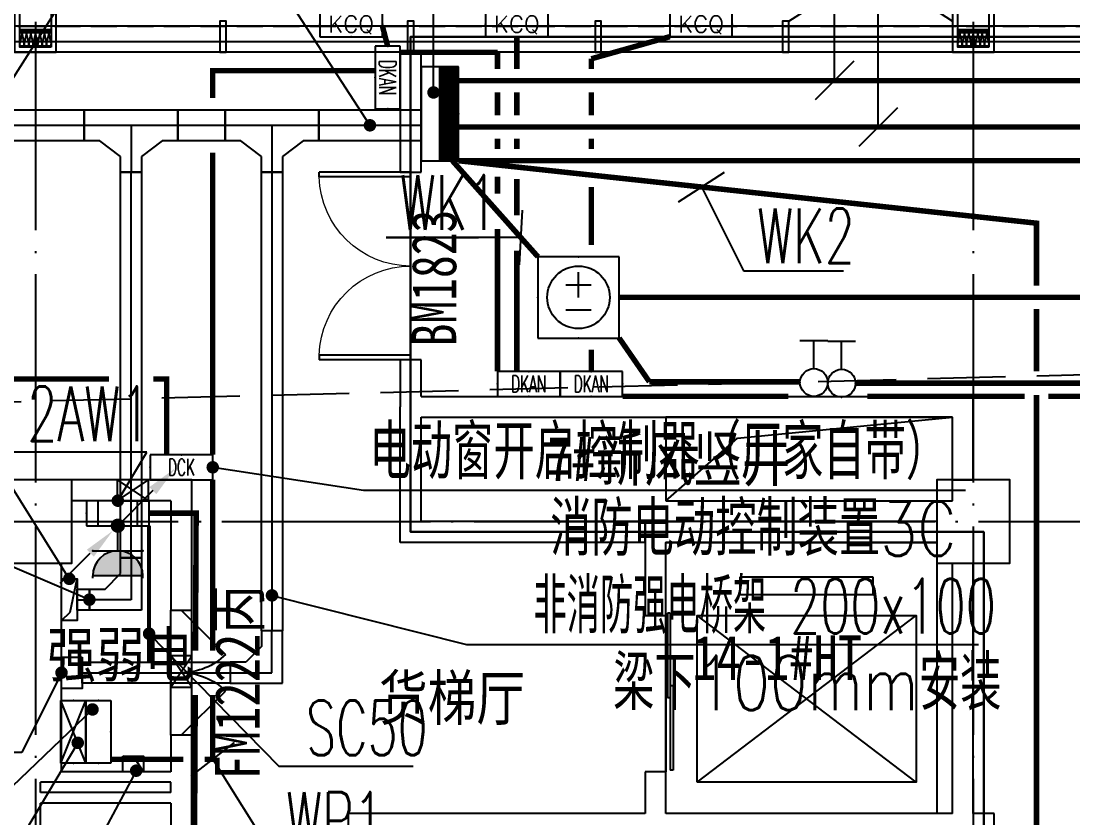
# Model space of a CAD drawing. Extents: x -233336 to 840473, y -28113 to 330904.
# Drawn here: x 32262 to 42356, y 102957 to 110600 of the extents above; entities that cross this region are included whole.
import ezdxf
from ezdxf.enums import TextEntityAlignment as Align
from ezdxf.xclip import XClip

# ---------------------------------------------------------------- set-up
doc = ezdxf.new("R2010")
doc.units = 0
doc.header["$LTSCALE"] = 1000
doc.header["$XCLIPFRAME"] = 2
for name, pattern in [('104-14# 核心筒$0$DOTE', [2.4200000000000004, 2, -0.2, 0.02, -0.2]), ('14#楼幕墙$0$DASH', [0.35, 0.25, -0.1]), ('DASH', [0.35, 0.25, -0.1]), ('X-104 14#平面$0$$0$DASH', [0.35, 0.25, -0.1]), ('X-104 14#平面$0$109 3#平面$0$DASH', [0.35, 0.25, -0.1])]:
    doc.linetypes.add(name, pattern=pattern)
doc.layers.get('0').update_dxf_attribs({"linetype": 'CONTINUOUS'})
doc.layers.get('Defpoints').update_dxf_attribs({"linetype": 'CONTINUOUS'})
for name, color, linetype in [('104-14# 核心筒$0$02-TEXT_标注', 9, 'CONTINUOUS'), ('104-14# 核心筒$0$A-E_电梯', 8, 'CONTINUOUS'), ('104-14# 核心筒$0$A_AXIS-轴线', 8, '104-14# 核心筒$0$DOTE'), ('104-14# 核心筒$0$A_STR-砌块墙', 7, 'CONTINUOUS'), ('104-14# 核心筒$0$A_STR-砼柱', 8, 'CONTINUOUS'), ('104-14# 核心筒$0$DOOR_FIRE', 8, 'CONTINUOUS'), ('104-14# 核心筒$0$DOOR_FIRE_TEXT', 7, 'CONTINUOUS'), ('14#楼幕墙$0$A-C_玻璃幕墙', 8, 'CONTINUOUS'), ('14#楼幕墙$0$A-C_窗', 8, 'CONTINUOUS'), ('CABLETRAY', 130, 'CONTINUOUS'), ('CABLETRAY_DIM', 80, 'CONTINUOUS'), ('CABLETRAY_DOTE', 160, 'CONTINUOUS'), ('DIM-动力', 80, 'CONTINUOUS'), ('DIM-插座', 80, 'CONTINUOUS'), ('DIM-箱柜', 80, 'CONTINUOUS'), ('EQUIP-动力', 80, 'CONTINUOUS'), ('EQUIP-插座', 80, 'CONTINUOUS'), ('EQUIP-照明', 80, 'CONTINUOUS'), ('EQUIP-箱柜', 80, 'CONTINUOUS'), ('LWIRE', 80, 'CONTINUOUS'), ('TEL_LEAD', 80, 'CONTINUOUS'), ('WIRE-动力', 50, 'CONTINUOUS'), ('WIRE-动力控制', 160, 'DASH'), ('WIRE-插座', 160, 'CONTINUOUS'), ('X-104 14#平面$0$02-TEXT_标注', 9, 'CONTINUOUS'), ('X-104 14#平面$0$02-TEXT_门窗', 9, 'CONTINUOUS'), ('X-104 14#平面$0$A-C_门', 8, 'CONTINUOUS'), ('X-104 14#平面$0$A-SUR_吊顶', 8, 'CONTINUOUS'), ('X-104 14#平面$0$A-TECH_电气', 8, 'CONTINUOUS'), ('X-104 14#平面$0$A-TECH_结构', 8, 'CONTINUOUS'), ('X-104 14#平面$0$A_STR-砌块墙', 7, 'CONTINUOUS'), ('X-104 14#平面$0$DUCT-新风管立管', 3, 'CONTINUOUS'), ('X-104 14#平面$0$DUCT-新风管端线', 2, 'CONTINUOUS')]:
    doc.layers.add(name, color=color, linetype=linetype)
doc.layers.add('X-104 14#平面$0$000套内', color=8, linetype='CONTINUOUS', lineweight=30)
doc.styles.add('104-14# 核心筒$0$_TCH_WINDOW', font='STXIHEI.TTF', dxfattribs={"width": 0.8, "height": 3.5})
doc.styles.add('104-14# 核心筒$0$Standard', font='STXIHEI.TTF', dxfattribs={"width": 0.8})
doc.styles.add('_TCH_DIM', font='ROMANS2', dxfattribs={"width": 0.8, "bigfont": 'HZDF2'})
doc.styles.add('_TCH_LABEL', font='COMPLEX', dxfattribs={"bigfont": 'GBCBIG'})
doc.styles.add('_TEL_DIM', font='ROMANS2', dxfattribs={"width": 0.8, "height": 3.5, "bigfont": 'HZDF2'})
doc.styles.get("Standard").update_dxf_attribs({"font": 'GBENOR', "bigfont": 'GBCBIG'})
doc.styles.add('X-104 14#平面$0$_TCH_WINDOW', font='STXIHEI.TTF', dxfattribs={"width": 0.75, "height": 3.5})
doc.styles.add('X-104 14#平面$0$Standard', font='STXIHEI.TTF', dxfattribs={"width": 0.8})

# ---------------------------------------------------------------- blocks, each defined once
blk = doc.blocks.new('$equip$00001424')
for p, q in [((-0.75, 0), (0.75, 0.5999999999985448)), ((-0.75, 0.5999999999985448), (0.75, 0)), ((0.75, 0.5999999999985448), (-0.75, 0.5999999999985448)), ((-0.75, 0.5999999999985448), (-0.75, 0)), ((0.75, 0), (0.75, 0.5999999999985448)), ((-0.75, 0), (0.75, 0))]:
    blk.add_line(p, q)
for p in [(0, 0.5999999999985448), (-0.75, 0.2999999999992724), (0.75, 0.2999999999992724), (0, 0)]:
    blk.add_point(p)
at = {"style": '_TCH_LABEL', "flags": 9}
blk.add_attdef('A', (0, 0), '', height=2e-05, dxfattribs=at)
blk = doc.blocks.new('$equip$00001413')
for p, q in [((0.75, 0.5999999999985448), (-0.75, 0.5999999999985448)), ((-0.75, 0.5999999999985448), (-0.75, 0)), ((0.75, 0), (0.75, 0.5999999999985448)), ((-0.75, 0), (0.75, 0))]:
    blk.add_line(p, q)
for p in [(0, 0.5999999999985448), (-0.75, 0.2999999999992724), (0.75, 0.2999999999992724), (0, 0)]:
    blk.add_point(p)
at = {"style": '_TCH_LABEL', "flags": 9}
blk.add_attdef('A', (0, 0), '', height=2e-05, dxfattribs=at)
blk = doc.blocks.new('14#楼幕墙$0$A$C678332E3')
blk.add_lwpolyline([(7.275957614183426e-12, 0.0007863993378123268), (60.00000000000728, 0.0007863992941565812), (60.00000000000728, 300.0007863993524), (-7.275957614183426e-12, 300.0007863991923)], close=True)
blk = doc.blocks.new('14#楼幕墙$0$$LinePat$岩棉板')
at = {"color": 0}
for p, q in [((0, -17), (12, -67)), ((12, -67), (24, -17))]:
    blk.add_line(p, q, dxfattribs=at)
for centre, start, end in [((12, -17), 0, 180), ((0, -67), 270, 0), ((24, -67), 180, 270)]:
    blk.add_arc(centre, 12, start, end, dxfattribs=at)
at = {"layer": 'Defpoints'}
blk.add_point((0, 0.1482380209345138), dxfattribs=at)
at = {"layer": 'Defpoints', "color": 0}
blk.add_point((24, -84), dxfattribs=at)
blk = doc.blocks.new('*U155')
blk.add_lwpolyline([(299.9999999999677, 0), (0, 0), (0, 150), (299.9999999999677, 150)], close=True)
at = {"color": 8, "xscale": -1.785714284225998, "yscale": 1.782568518697715, "zscale": 1.782568518697715, "rotation": 180}
for p in [(0, 3.673940397441664e-14), (42.85714285713829, 3.149091769235711e-14), (85.71428571427651, 2.62424314102976e-14), (128.5714285714147, 2.099394512823808e-14), (171.428571428553, 1.574545884617856e-14), (214.2857142856912, 1.049697256411904e-14), (257.1428571428295, 5.24848628205952e-15)]:
    blk.add_blockref('14#楼幕墙$0$$LinePat$岩棉板', p, dxfattribs=at)
blk = doc.blocks.new('14#楼幕墙$0$A$C07E80D9E')
blk.add_lwpolyline([(-349.9999999999418, -49.99999999994179), (-50, -49.99999999994179), (-50, -450), (0, -450), (0, 0), (-400, 0), (-400, -450), (-350, -450)], close=True)
for points in [[(-50.00000000005821, -200), (-350.0000000000582, -199.9999999999418)], [(-50.00000000005821, -220), (-350.0000000000582, -219.9999999999418)]]:
    blk.add_lwpolyline(points)
at = {"layer": '14#楼幕墙$0$A-C_玻璃幕墙', "rotation": 180}
blk.add_blockref('*U155', (-50, -49.99999999994179), dxfattribs=at)
blk = doc.blocks.new('14#楼幕墙$0$A$C09283E46')
for name, p, rotation in [('14#楼幕墙$0$A$C07E80D9E', (-7346.735553048435, 22751.47202936889), 177.5000000000001), ('14#楼幕墙$0$A$C678332E3', (-5378.610590834571, 22665.54105060833), 357.5000000000006), ('14#楼幕墙$0$A$C678332E3', (-3580.323791987234, 22587.02615335112), 357.5000000000006), ('14#楼幕墙$0$A$C678332E3', (-1782.036993139845, 22508.51125609351), 357.5000000000006), ('14#楼幕墙$0$A$C678332E3', (16.24980570745538, 22429.99635883595), 357.5000000000006), ('14#楼幕墙$0$A$C07E80D9E', (1644.698441188193, 22358.89754308104), 177.5000000000001)]:
    blk.add_blockref(name, p, dxfattribs=dict(rotation=rotation))
blk = doc.blocks.new('14#楼幕墙$0$ccc')
at = {"linetype": '14#楼幕墙$0$DASH'}
blk.add_lwpolyline([(1569.999969230033, 496.521221684292), (784.9999692300335, -9.81875928118825e-06), (-3.076995199080557e-05, 496.5212216843211)], dxfattribs=at)
at = {"layer": '14#楼幕墙$0$A-C_玻璃幕墙', "color": 1}
blk.add_lwpolyline([(813.6510702907253, 122.1535989031836, 0, 25.00000000000001, 0), (717.3485525541037, 216.5263117820723, 0, 0, 0), (815.5545141692273, 340.0848592528491, 25.00000000000001, 0, 0), (710.7992826556874, 422.1715514877287, 0, 0, 0)], format="xyseb", dxfattribs=at)
blk = doc.blocks.new('14#楼幕墙')
at = {"layer": '14#楼幕墙$0$A-C_玻璃幕墙'}
for p, q in [((37829.9999999998, 110549.9999999996), (30629.9999999998, 110549.9999999999)), ((44969.99999999965, 110549.9999999996), (37829.99999999983, 110549.9999999996)), ((37829.9999999998, 110399.9999999996), (30629.9999999998, 110399.9999999999)), ((44969.99999999968, 110399.9999999996), (37829.99999999983, 110399.9999999996)), ((37829.99999999979, 110299.9999999996), (30629.99999999979, 110299.9999999999)), ((44969.99999999968, 110299.9999999996), (37829.99999999983, 110299.9999999996))]:
    blk.add_line(p, q, dxfattribs=at)
at = {"layer": '14#楼幕墙$0$A-C_玻璃幕墙', "rotation": 2.499999999999448}
blk.add_blockref('14#楼幕墙$0$A$C09283E46', (40532.14836028576, 87890.64243464704), dxfattribs=at)
at = {"layer": '14#楼幕墙$0$A-C_窗', "rotation": 180.0000000000018}
blk.add_blockref('14#楼幕墙$0$ccc', (41199.99996922995, 111096.5212216831), dxfattribs=at)
blk = doc.blocks.new('104-14# 核心筒$0$wrert')
for p, q in [((300.0000000001164, 200.0000000001637), (1900.000000000116, 2300.000000000164)), ((300.0000000001164, 2300.000000000164), (1900.000000000116, 200.0000000001637)), ((2265.000000000116, 1890.120000000174), (2100.000000000175, 1890.120000000174)), ((2100.000000000175, 1890.120000000174), (2100.000000000175, 609.8800000001538)), ((2265.000000000116, 609.8800000001538), (2265.000000000116, 1890.120000000174)), ((2100.000000000175, 609.8800000001538), (2265.000000000116, 609.8800000001538))]:
    blk.add_line(p, q)
for points in [[(1.164153218269348e-10, 2600.000000000278), (2600.000000000175, 2600.000000000278), (2600.000000000175, -3.819877747446299e-11), (1.164153218269348e-10, -3.819877747446299e-11)], [(300.0000000001164, 2300.000000000164), (1900.000000000116, 2300.000000000164), (1900.000000000116, 200.0000000001637), (300.0000000001164, 200.0000000001637), (300.0000000001164, 2300.000000000164)]]:
    blk.add_lwpolyline(points, close=True)
blk = doc.blocks.new('104-14# 核心筒$0$$DorLib2D$00000128')
at = {"color": 0}
for points in [[(-0.4908619199486566, 0.8502355865689708), (-0.4908619199486566, 0.7099191849998476)], [(0.04913808004857856, 0.850235586568985), (-0.4908619199486566, 0.8502355865689708)], [(0.04913808004857856, 0.850235586568985), (0.04913808004857856, 0.7099191849998476)], [(0.04913808004857856, 0.7099191849998476), (-0.4908619199486566, 0.7099191849998476)], [(0.5131984191175434, 0.709919184999876), (-0.02680158088332973, 0.7099191849998476)], [(-0.02680158088332973, 0.7099191849998476), (-0.02680158088332973, 0.5696027834307387)], [(0.5131984191175434, 0.709919184999876), (0.5131984191175434, 0.5696027834307529)], [(0.5131984191175434, 0.5696027834307529), (-0.02680158088332973, 0.5696027834307387)], [(0.5, 0.4999999999999716), (-0.5, 0.4999999999999289)]]:
    blk.add_lwpolyline(points, dxfattribs=at)
blk = doc.blocks.new('104-14# 核心筒$0$$DorLib2D$00000116')
at = {"color": 0}
for p, q in [((-0.4999999999999929, 7.105427357601002e-15), (-0.146446609406766, 0.353553390593234)), ((0.5000000000000071, 7.105427357601002e-15), (0.1464466094067731, 0.353553390593234))]:
    blk.add_line(p, q, dxfattribs=at)
for centre, radius, start, end in [((-0.4999999999984652, 4.831690603168681e-13), 0.4999999999984674, 0, 45), ((0.4999999999977511, 9.059419880941277e-13), 0.4999999999976598, 135, 180)]:
    blk.add_arc(centre, radius, start, end, dxfattribs=at)
blk = doc.blocks.new('_FZHK')
blk.add_lwpolyline([(-0.5, -0.5), (0.5, -0.5), (0.5, 0.5), (-0.5, 0.5)], close=True)
blk = doc.blocks.new('104-14# 核心筒')
at = {"layer": '104-14# 核心筒$0$A_AXIS-轴线'}
for p, q in [((32399.99999999997, 139633.6034567634), (32399.99999999997, 80554.87603027455)), ((41399.99999999997, 139633.6034567634), (41399.99999999997, 80554.87603027455)), ((-9370.123865286841, 105800), (120259.9219097959, 105800))]:
    blk.add_line(p, q, dxfattribs=at)
at = {"layer": '104-14# 核心筒$0$A_STR-砌块墙'}
for p, q in [((33899.99999994392, 106200.0000000002), (32750, 106199.9999999997)), ((33899.99999995194, 104950.0000000072), (33899.99999994392, 106200.0000000002)), ((33699.99999994519, 106000.0000000001), (32750, 105999.9999999995)), ((33699.99999994519, 106000.0000000001), (33699.99999995187, 104950.0000000059)), ((41049.99999999999, 105800.0002015423), (38250.00029705995, 105800.0002015423)), ((38250.00029705995, 105800.0002015423), (38250.00029705991, 104900.0004031096)), ((41050, 105600.0002015424), (38450.00029705989, 105600.0002015423)), ((38450.00029705993, 104900.0004031096), (38450.00029705989, 105600.0002015423)), ((32649.99999996133, 103399.9999999998), (32649.99999994876, 105400)), ((41199.99999999993, 103000.0002015423), (41199.99999999996, 105400)), ((41400.00000000009, 103000.0002015424), (41400.00000000013, 105400)), ((33699.99999995187, 104950.0000000059), (33899.99999995194, 104950.0000000072)), ((38250.00029705991, 104900.0004031096), (38450.00029705993, 104900.0004031096)), ((33899.99999995956, 103750.0000000066), (33699.9999999595, 103750.0000000053)), ((33699.9999999595, 103750.0000000053), (33699.99999996171, 103399.9999999998)), ((33899.99999996202, 103350.0000000007), (33899.99999995956, 103750.0000000066)), ((33699.99999996171, 103399.9999999998), (32649.99999996133, 103399.9999999998)), ((38450.0002970599, 103400.0004031102), (38250.00029705987, 103400.0004031102)), ((38250.00029705987, 103400.0004031102), (38250.00029705988, 103000.0002015419)), ((38450.00029705984, 103000.0002015423), (38450.0002970599, 103400.0004031102)), ((33699.99999996224, 103299.9999999999), (32449.99999996236, 103300)), ((32449.99999996298, 103200.0000000003), (32449.99999996236, 103300)), ((33699.99999996288, 103200.0000000002), (33699.99999996224, 103299.9999999999)), ((33899.99999996329, 103150.0000000007), (33899.99999996202, 103350.0000000007)), ((33699.99999996288, 103200.0000000002), (32449.99999996298, 103200.0000000003)), ((33699.99999996358, 103100), (32449.99999996322, 103100.0000000001)), ((32449.99999997501, 101200.0000000002), (32449.99999996322, 103100.0000000001)), ((33699.99999996358, 103100), (33699.99999996609, 102699.9999999994)), ((33899.99999996612, 102700.0000000007), (33899.99999996329, 103150.0000000007)), ((35399.99999999992, 103000.0002015422), (35400.00000000003, 102800.0002014755)), ((37499.99999999994, 103000.0002015422), (35399.99999999992, 103000.0002015422)), ((38250.00029705988, 103000.0002015419), (37499.99999999994, 103000.0002015422)), ((41199.99999999993, 103000.0002015423), (38450.00029705984, 103000.0002015423)), ((41600.00000000009, 103000.0002015424), (41400.00000000009, 103000.0002015424)), ((41600.00000000003, 100150.0002015422), (41600.00000000009, 103000.0002015424))]:
    blk.add_line(p, q, dxfattribs=at)
at = {"layer": '104-14# 核心筒$0$DOOR_FIRE'}
for p, q in [((33699.99999995948, 103750.0000000055), (33699.99999995185, 104950.0000000055)), ((33899.99999995948, 103750.0000000068), (33899.99999995185, 104950.0000000068))]:
    blk.add_line(p, q, dxfattribs=at)
at = {"layer": '104-14# 核心筒$0$A-E_电梯', "rotation": 90}
blk.add_blockref('104-14# 核心筒$0$wrert', (41049.99999999997, 103000.000201542), dxfattribs=at)
at = {"layer": '104-14# 核心筒$0$A-E_电梯', "xscale": 1500, "yscale": -200, "zscale": 200, "rotation": 89.9999999999988}
blk.add_blockref('104-14# 核心筒$0$$DorLib2D$00000128', (38350.00029705992, 104150.0004031102), dxfattribs=at)
at = {"layer": '104-14# 核心筒$0$A_STR-砼柱', "xscale": 700, "yscale": 800, "zscale": 800}
for p in [(32399.99999999996, 105800), (41399.99999999996, 105800)]:
    blk.add_blockref('_FZHK', p, dxfattribs=at)
at = {"layer": '104-14# 核心筒$0$DOOR_FIRE'}
ref = blk.add_blockref('104-14# 核心筒$0$$DorLib2D$00000116', (33799.99999995567, 104350.0000000062), dxfattribs=dict(at, xscale=1200, yscale=-1200, zscale=200, rotation=90.00000000036412))
ref.add_attrib('A', 'FM1222丙', (34550.81469460241, 103325.9061135444), dxfattribs={"layer": '104-14# 核心筒$0$DOOR_FIRE_TEXT', "height": 428.1386462882095, "rotation": 90.00000000036412, "style": '104-14# 核心筒$0$_TCH_WINDOW', "width": 0.8})
at = {"layer": '104-14# 核心筒$0$02-TEXT_标注', "style": '104-14# 核心筒$0$Standard', "width": 0.8}
for s, p in [('强弱电', (32513.23754414309, 104308.9335025476)), ('14-1#HT', (38701.93220545832, 104279.4498353439))]:
    blk.add_text(s, height=428.1386462882095, dxfattribs=at).set_placement(p)
blk = doc.blocks.new('*U95')
blk.add_lwpolyline([(200.0000000000146, 0), (200.0000000000146, 300.0000000000036), (0, 300.0000000000036), (0, 0), (200.0000000000146, 0), (0, 300.0000000000036), (0, 0), (200.0000000000146, 300.0000000000036)])
blk = doc.blocks.new('X-104 14#平面$0$dd')
at = {"layer": 'X-104 14#平面$0$A-TECH_电气', "rotation": 270}
blk.add_blockref('*U95', (33247.50713198209, -192900.0000000001), dxfattribs=at)
at = {"layer": 'X-104 14#平面$0$A-TECH_电气'}
blk.add_blockref('*U95', (33762.70363487473, -194889.6873526203), dxfattribs=at)
blk = doc.blocks.new('X-104 14#平面$0$$DorLib2D$00000002')
for p, q in [((-0.5, -5.684341886080802e-17), (-0.5000000000000007, 0.4875)), ((-0.4750000000000007, 0.4875), (-0.5000000000000007, 0.4875)), ((-0.475, -2.842170943040401e-17), (-0.4750000000000007, 0.4875)), ((0.475, -2.842170943040401e-17), (0.4750000000000007, 0.4875)), ((0.4750000000000007, 0.4875), (0.5000000000000007, 0.4875)), ((0.5, -5.684341886080802e-17), (0.5000000000000007, 0.4875)), ((-0.5, -5.684341886080802e-17), (-0.475, -2.842170943040401e-17)), ((0.5, -5.684341886080802e-17), (0.475, -2.842170943040401e-17))]:
    blk.add_line(p, q)
at = {"lineweight": 13}
for centre, start, end in [((-0.4875, -4.263256414560601e-17), 0, 88.53071641864632), ((0.4875, -4.263256414560601e-17), 91.4692835813537, 180)]:
    blk.add_arc(centre, 0.4875, start, end, dxfattribs=at)
blk = doc.blocks.new('X-104 14#平面')
at = {"layer": 'X-104 14#平面$0$000套内'}
blk.add_lwpolyline([(23449.99999997408, 85694.67682755846), (23449.99999999808, 95599.99999999985), (26549.99999998094, 95599.99999999968), (26549.99999997618, 96799.9999999899), (32299.99999999985, 96800.00000001008), (32299.99999999984, 96700.00000000025), (41499.99999999997, 96700.00000000006), (41500.00000000015, 105700.0002015422), (36000.00000000017, 105700.0002015423), (36000.0000000002, 110450), (50399.99999999997, 110450), (50399.99999999997, 96800), (59399.99999999997, 96800), (59399.99999999997, 85343.10946673286), (40022.32293229448, 84342.9421127645), (40355.11795355842, 86432.77021739141), (23449.99999997408, 85694.67682755846)], close=True, dxfattribs=at)
at = {"layer": 'X-104 14#平面$0$A-SUR_吊顶', "linetype": 'X-104 14#平面$0$109 3#平面$0$DASH', "ltscale": 3}
blk.add_lwpolyline([(82466.90836727232, 86681.84620377094), (83499.79861224869, 89365.87986974466), (52926.63138341473, 88084.69072820139), (53490.98456484219, 90739.76369792261), (17309.27508788827, 90108.2096097883), (22065.35061267077, 106694.6160909118), (62738.31854365818, 107720.0106630568), (62307.51460251805, 106691.2327791137), (92309.43478519798, 108057.0529401743)], dxfattribs=at)
at = {"layer": 'X-104 14#平面$0$A-TECH_结构', "linetype": 'X-104 14#平面$0$$0$DASH'}
blk.add_lwpolyline([(1461.779545681447, 98728.50751441758), (5727.1972880494, 97821.86498555094), (8432.64590313263, 110549.9999999997), (86937.15782402958, 110549.9999999996), (86937.15782403146, 109349.9999990161), (92677.37209178743, 109349.999999016)], dxfattribs=at)
at = {"layer": 'X-104 14#平面$0$A_STR-砌块墙'}
for p, q in [((35900.00000000025, 110299.9999999996), (35900.00000000017, 109150.0000000005)), ((36100.00000000025, 110299.9999999996), (35900.00000000025, 110299.9999999996)), ((36100.00000000017, 109150.0000000005), (36100.00000000025, 110299.9999999996)), ((35900.00000000017, 109150.0000000005), (36100.00000000017, 109150.0000000005)), ((36100.0000000001, 107350.0000000005), (35900.00000000011, 107350.0000000005)), ((35900.00000000011, 107350.0000000005), (35900.00000000013, 106900)), ((36100.00000000012, 107000), (36100.0000000001, 107350.0000000005)), ((36100.00000000012, 107000), (41399.99999999964, 107000)), ((41399.99999999997, 106200), (41399.99999999964, 107000)), ((35900.0000000002, 105600.0002015422), (35900.00000000013, 106900)), ((36100.00000000019, 105800.0002015423), (36100.00000000023, 106800)), ((36100.00000000023, 106800), (41199.99999999964, 106800)), ((41199.99999999997, 106200), (41199.99999999964, 106800)), ((41199.99999999997, 106200), (41399.99999999997, 106200)), ((38250.00029705992, 105800.0002015423), (36100.00000000019, 105800.0002015423)), ((38250.00029705992, 105600.0002015423), (38250.00029705992, 105800.0002015423)), ((38250.00029705992, 105600.0002015423), (35900.0000000002, 105600.0002015422))]:
    blk.add_line(p, q, dxfattribs=at)
at = {"layer": 'X-104 14#平面$0$DUCT-新风管立管'}
for p, q in [((41199.99999999986, 106800), (38450.00029706004, 106800)), ((38450.00029706004, 106800), (38450.00029706004, 106000.0000000001)), ((41199.99999999986, 106000.0000000001), (41199.99999999986, 106800)), ((38450.00029706004, 106000.0000000001), (41199.99999999986, 106000.0000000001))]:
    blk.add_line(p, q, dxfattribs=at)
at = {"layer": 'X-104 14#平面$0$DUCT-新风管端线'}
for p, q in [((39137.500222795, 106600), (41199.99999999986, 106800)), ((38450.00029706004, 106000.0000000001), (39137.500222795, 106600))]:
    blk.add_line(p, q, dxfattribs=at)
ref = blk.add_blockref('104-14# 核心筒', (0, 0))
XClip(ref).set_block_clipping_path([(-38664.36238214614, -25499.99999999997), (139216.5485069363, 330900)])
for name, p in [('X-104 14#平面$0$dd', (-62.7036349200508, 299100)), ('14#楼幕墙', (1.455191522836685e-11, -5.093170329928398e-11))]:
    blk.add_blockref(name, p)
at = {"layer": 'X-104 14#平面$0$A-C_门'}
ref = blk.add_blockref('X-104 14#平面$0$$DorLib2D$00000002', (36000.00000000017, 108250.0000000005), dxfattribs=dict(at, xscale=-1800, yscale=1800, zscale=200, rotation=89.99999999999805))
ref.add_attrib('A', 'BM1823', (36437.49999999999, 107480.1241812232), dxfattribs={"layer": 'X-104 14#平面$0$02-TEXT_门窗', "height": 428.1386462882095, "rotation": 89.99999999999805, "style": 'X-104 14#平面$0$_TCH_WINDOW', "width": 0.75})
at = {"layer": 'X-104 14#平面$0$02-TEXT_标注', "style": 'X-104 14#平面$0$Standard', "width": 0.8}
for s, p in [('7#新风竖井', (37310.72390564065, 106188.0389107867)), ('货梯厅', (35696.82907400535, 103894.2660229923))]:
    blk.add_text(s, height=428.1386462882095, dxfattribs=at).set_placement(p)
blk = doc.blocks.new('*X5')
at = {"color": 0}
for p, q in [((-250, 32.84271247461896), (-182.842712474619, 100)), ((-250, 68.19805153394634), (-218.1980515339463, 100)), ((-247.4873734152916, 0), (-147.4873734152916, 100)), ((-212.1320343559642, 0), (-112.1320343559642, 100)), ((-176.7766952966369, 0), (-76.77669529663686, 100)), ((-141.4213562373095, 0), (-41.42135623730948, 100)), ((-106.0660171779821, 0), (-6.066017177982118, 100)), ((-70.71067811865474, 0), (29.28932188134526, 100)), ((-35.35533905932737, 0), (64.64466094067264, 100)), ((0, 0), (100, 100)), ((35.35533905932737, 0), (135.3553390593274, 100)), ((70.71067811865474, 0), (170.7106781186548, 100)), ((106.0660171779821, 0), (206.0660171779821, 100)), ((141.4213562373095, 0), (241.4213562373095, 100)), ((176.7766952966369, 0), (250, 73.22330470336315)), ((212.1320343559642, 0), (250, 37.86796564403577)), ((247.4873734152916, 0), (250, 2.512626584708425))]:
    blk.add_line(p, q, dxfattribs=at)
blk = doc.blocks.new('$equip$00001414')
for p, q in [((0.75, 0.5999999999985448), (-0.75, 0.5999999999985448)), ((-0.75, 0.5999999999985448), (-0.75, 0)), ((0.75, 0), (0.75, 0.5999999999985448)), ((-0.75, 0.2999999999992724), (0.75, 0.2999999999992724)), ((-0.75, 0), (0.75, 0))]:
    blk.add_line(p, q)
at = {"const_width": 0.3}
blk.add_lwpolyline([(-0.75, 0.1500000000014552), (0.75, 0.1500000000014552)], dxfattribs=at)
for p in [(0, 0.5999999999985448), (-0.75, 0.2999999999992724), (0.75, 0.2999999999992724), (0, 0)]:
    blk.add_point(p)
at = {"xscale": 0.00300000000061118, "yscale": 0.00300000000061118, "zscale": 0.00300000000061118}
blk.add_blockref('*X5', (0, 0), dxfattribs=at)
at = {"style": '_TCH_LABEL', "flags": 9}
blk.add_attdef('A', (0, 0), '', height=2e-05, dxfattribs=at)
blk = doc.blocks.new('$equip$00001344')
for p, q in [((0.6500000000014552, 0.6500000000014552), (-0.6500000000014552, 0.6500000000014552)), ((-0.6500000000014552, 0.6500000000014552), (-0.6500000000014552, -0.6500000000014552)), ((0.6500000000014552, -0.6500000000014552), (0.6500000000014552, 0.6500000000014552)), ((0, 0), (0, 0.4000000000014552)), ((-0.2000000000007276, 0.2000000000007276), (0.2000000000007276, 0.2000000000007276)), ((-0.2000000000007276, -0.2000000000007276), (0.2000000000007276, -0.2000000000007276)), ((-0.6500000000014552, -0.6500000000014552), (0.6500000000014552, -0.6500000000014552))]:
    blk.add_line(p, q)
blk.add_circle((0, 0), 0.5)
for p in [(0, 0.6500000000014552), (-0.6500000000014552, 0), (0.6500000000014552, 0), (0, -0.6500000000014552)]:
    blk.add_point(p)
at = {"flags": 9}
blk.add_attdef('A', (0, 0), '', height=2e-05, dxfattribs=at)
blk = doc.blocks.new('$equip$00002672')
for p, q in [((0.2222222222226264, 0.8888888888905058), (-0.2222222222226264, 0.8888888888905058)), ((0, 0.4444444444452529), (0, 0.8888888888905058))]:
    blk.add_line(p, q)
blk.add_circle((0, 0.2222222222226264), 0.2222222222222)
for p in [(0, 0.8888888888905058), (-0.2222222222226264, 0.2222222222226264), (0.2222222222226264, 0.2222222222226264), (0, 0)]:
    blk.add_point(p)
at = {"color": 7, "style": '_TEL_DIM', "flags": 1}
for tag in ['REMARK', 'A']:
    blk.add_attdef(tag, text='', height=2e-05, dxfattribs=at).set_placement((0, 0), align=Align.MIDDLE_CENTER)
blk = doc.blocks.new('$equip$00001428')
for p, q in [((0.75, 0.5999999999985448), (-0.75, 0.5999999999985448)), ((-0.75, 0.5999999999985448), (-0.75, 0)), ((-0.4692126753398043, 0.5999999999985448), (-0.4692126753398043, 0)), ((0.4692126753398043, 0.5999999999985448), (0.4692126753398043, 0)), ((0.75, 0), (0.75, 0.5999999999985448)), ((-0.75, 0), (0.75, 0))]:
    blk.add_line(p, q)
for p in [(0, 0.5999999999985448), (-0.75, 0.2999999999992724), (0.75, 0.2999999999992724), (0, 0)]:
    blk.add_point(p)
at = {"style": '_TCH_LABEL', "flags": 9}
blk.add_attdef('A', (0, 0), '', height=2e-05, dxfattribs=at)
blk = doc.blocks.new('$equip$00001237')
for p, q in [((-0.5, 1.05000000000291), (-0.5, 1)), ((-0.5, 1), (0.5, 1)), ((0.5, 1.05000000000291), (0.5, 1)), ((0.5, 0.5), (-0.5, 0.5)), ((0, 0.5), (0, 0))]:
    blk.add_line(p, q)
blk.add_arc((0, 1), 0.500000000000025, 180, 0)
for p in [(0, 1), (-0.5, 0.5), (0.5, 0.5), (0, 0)]:
    blk.add_point(p)
for points in [[(0.4330127018911298, 0.75), (-0.4330127018911298, 0.75), (0.5, 1), (-0.5, 1)], [(0.25, 0.5669872981088702), (-0.25, 0.5669872981088702), (0.4330127018911298, 0.75), (-0.4330127018911298, 0.75)], [(0, 0.5), (0, 0.5), (0.25, 0.5669872981088702), (-0.25, 0.5669872981088702)]]:
    blk.add_solid(points)
at = {"flags": 9}
blk.add_attdef('A', (0, 0), '', height=2e-05, dxfattribs=at)
blk = doc.blocks.new('$TelecSys$00000081')
for p, q in [((0.1041666666678793, 0.1041666666660603), (0.1041666666678793, 0.1041666666660603)), ((-0.1041666666678793, -0.1041666666660603), (-0.1041666666678793, -0.1041666666660603)), ((-1.150000000001455, -1.149999999999636), (-0.5499999999992724, -0.5499999999992724))]:
    blk.add_line(p, q)
at = {"const_width": 0.1425}
blk.add_lwpolyline([(0.07125000000087311, 0, 1), (-0.07125000000087311, 0, 1)], format="xyb", close=True, dxfattribs=at)
blk.add_solid([(-0.6199999999989814, -0.4799999999995634), (-0.4799999999995634, -0.6200000000008004), (-0.09999999999854481, -0.1000000000003638)])
at = {"width": 0.8, "flags": 9}
blk.add_attdef('A', (0, 0), '', height=2e-05, rotation=180, dxfattribs=at)
blk = doc.blocks.new('$TelecSys$00000079')
for p, q in [((0.7000000000007276, 0.7000000000007276), (0, 0)), ((0.1041666666678793, 0.1041666666660603), (0.1041666666678793, 0.1041666666660603)), ((-0.1041666666678793, -0.1041666666660603), (-0.1041666666678793, -0.1041666666660603))]:
    blk.add_line(p, q)
at = {"const_width": 0.1425}
blk.add_lwpolyline([(-0.07125000000087311, 0, 1), (0.07125000000087311, 0, 1)], format="xyb", close=True, dxfattribs=at)
blk.add_solid([(0.6300000000010186, 0.7700000000004366), (0.7700000000004366, 0.6299999999991996), (1.150000000001455, 1.149999999999636)])
at = {"width": 0.8, "flags": 9}
blk.add_attdef('A', (0, 0), '', height=2e-05, dxfattribs=at)
blk = doc.blocks.new('$equip$00001816')
for p, q in [((0.75, 0.5999999999985448), (-0.75, 0.5999999999985448)), ((-0.75, 0.5999999999985448), (-0.75, 0)), ((0.75, 0), (0.75, 0.5999999999985448)), ((-0.75, 0), (0.75, 0))]:
    blk.add_line(p, q)
for p in [(0, 0.5999999999985448), (-0.75, 0.2999999999992724), (0.75, 0.2999999999992724), (0, 0)]:
    blk.add_point(p)
at = {"color": 7, "style": '_TEL_DIM'}
blk.add_attdef('$TEXT$', text='', height=0.4, dxfattribs=at).set_placement((0, 0.2999999999992724), align=Align.MIDDLE_CENTER)
at = {"color": 7, "style": '_TEL_DIM', "flags": 1}
blk.add_attdef('A', text='', height=2e-05, dxfattribs=at).set_placement((0, 0), align=Align.MIDDLE_CENTER)

msp = doc.modelspace()

# ---------------------------------------------------------------- linework, layer by layer
at = {"layer": 'CABLETRAY'}
for p, q in [((23399.99999999997, 109749.9999999749), (32867.53966873325, 109749.9999999749)), ((32867.53966873325, 109749.9999999749), (32867.53966873325, 109449.9999999749)), ((32867.53966873325, 109749.9999999749), (33767.53966873325, 109749.9999999749)), ((32867.53966873325, 109449.9999999749), (32867.53966873325, 109749.9999999749)), ((33767.53966873325, 109449.9999999749), (33767.53966873325, 109749.9999999749)), ((33767.53966873325, 109749.9999999749), (34219.73061027098, 109749.9999999749)), ((33767.53966873325, 109749.9999999749), (33767.53966873325, 109449.9999999749)), ((34219.73061027098, 109749.9999999749), (35119.73061027098, 109749.9999999749)), ((34219.73061027098, 109449.9999999749), (34219.73061027098, 109749.9999999749)), ((34219.73061027098, 109749.9999999749), (34219.73061027098, 109449.9999999749)), ((35119.73061027098, 109449.9999999749), (35119.73061027098, 109749.9999999749)), ((35119.73061027098, 109749.9999999749), (36100.00000000062, 109749.9999999749)), ((35119.73061027098, 109749.9999999749), (35119.73061027098, 109449.9999999749)), ((36100.00000000062, 109749.9999999749), (36100.00000000062, 109449.9999999749)), ((32867.53966873325, 109449.9999999749), (23399.99999999997, 109449.9999999749)), ((33017.53966873325, 109449.9999999749), (32867.53966873325, 109449.9999999749)), ((33217.53966873325, 109299.9999999749), (33017.53966873325, 109449.9999999749)), ((33617.53966873325, 109449.9999999749), (33417.53966873325, 109299.9999999749)), ((33767.53966873325, 109449.9999999749), (33617.53966873325, 109449.9999999749)), ((34219.73061027098, 109449.9999999749), (33767.53966873325, 109449.9999999749)), ((34369.73061027098, 109449.9999999749), (34219.73061027098, 109449.9999999749)), ((34569.73061027098, 109299.9999999749), (34369.73061027098, 109449.9999999749)), ((34969.73061027098, 109449.9999999749), (34769.73061027098, 109299.9999999749)), ((35119.73061027098, 109449.9999999749), (34969.73061027098, 109449.9999999749)), ((36100.00000000062, 109449.9999999749), (35119.73061027098, 109449.9999999749)), ((33217.53966873325, 109149.9999999749), (33217.53966873325, 109299.9999999749)), ((33417.53966873325, 109299.9999999749), (33417.53966873325, 109149.9999999749)), ((34569.73061027098, 109149.9999999749), (34569.73061027098, 109299.9999999749)), ((34769.73061027098, 109299.9999999749), (34769.73061027098, 109149.9999999749)), ((33217.53966873325, 109149.9999999749), (33417.53966873325, 109149.9999999749)), ((33217.53966873325, 105450.465144471), (33217.53966873325, 109149.9999999749)), ((33417.53966873325, 109149.9999999749), (33217.53966873325, 109149.9999999749)), ((33417.53966873325, 109149.9999999749), (33417.53966873325, 105450.465144471)), ((34769.73061027098, 109149.9999999749), (34569.73061027098, 109149.9999999749)), ((34569.73061027098, 104750), (34569.73061027098, 109149.9999999749)), ((34569.73061027098, 109149.9999999749), (34769.73061027098, 109149.9999999749)), ((34769.73061027098, 109149.9999999749), (34769.73061027098, 104750)), ((33417.53966873325, 105450.465144471), (33217.53966873325, 105450.465144471)), ((33217.53966873325, 105300.465144471), (33217.53966873325, 105450.465144471)), ((33217.53966873325, 105450.465144471), (33417.53966873325, 105450.465144471)), ((33417.53966873325, 105450.465144471), (33417.53966873325, 104950.465144471)), ((33067.53966873325, 105150.465144471), (33217.53966873325, 105300.465144471)), ((32799.99999995112, 104950.465144471), (32799.99999995112, 105150.465144471)), ((32799.99999995112, 105150.465144471), (32917.53966873325, 105150.465144471)), ((32917.53966873325, 105150.465144471), (32917.53966873325, 104950.465144471)), ((32917.53966873325, 104950.465144471), (32917.53966873325, 105150.465144471)), ((32917.53966873325, 105150.465144471), (33067.53966873325, 105150.465144471)), ((32917.53966873325, 104950.465144471), (32799.99999995112, 104950.465144471)), ((33417.53966873325, 104950.465144471), (32917.53966873325, 104950.465144471)), ((34769.73061027098, 104750), (34569.73061027098, 104750)), ((34769.73061027098, 104750), (34569.73061027098, 104750)), ((34569.73061027098, 104750), (34569.73061027098, 104600)), ((34769.73061027098, 104250), (34769.73061027098, 104750)), ((34569.73061027098, 104600), (34419.73061027098, 104450)), ((32849.99999994861, 104250), (32849.99999994861, 104450)), ((32849.99999994861, 104450), (34269.73061027098, 104450)), ((34269.73061027098, 104450), (34269.73061027098, 104250)), ((34419.73061027098, 104450), (34269.73061027098, 104450)), ((34269.73061027098, 104450), (34269.73061027098, 104250)), ((34269.73061027098, 104250), (32849.99999994861, 104250)), ((34269.73061027098, 104250), (34769.73061027098, 104250))]:
    msp.add_line(p, q, dxfattribs=at)
at = {"layer": 'CABLETRAY_DIM'}
for p, q in [((31895.82570163906, 109599.9999999749), (33736.97219232935, 112489.9199341242)), ((35609.8653051358, 109599.9999999749), (33736.97219232935, 112489.9199341242)), ((32917.53966873325, 105050.465144471), (31718.93332330417, 105563.0160527259)), ((34669.73061027098, 105091.2191038881), (36537.59822888765, 104621.8892458924)), ((36537.59822888765, 104621.8892458924), (41449.09754893929, 104621.8892458924)), ((32649.99999994861, 104350), (32269.62471319549, 103583.6821967618)), ((32269.62471319549, 103583.6821967618), (27018.8081908999, 103583.6821967618))]:
    msp.add_line(p, q, dxfattribs=at)
at = {"layer": 'CABLETRAY_DIM', "const_width": 60}
for points in [[(35626.18092259425, 109574.8246027198, 1), (35593.54968767735, 109625.1753972299, 1)], [(32945.1234890611, 105038.6696853396, 1), (32889.95584840541, 105062.2606036024, 1)], [(34640.63501647113, 105098.5298098345, 1), (34698.82620407084, 105083.9083979418, 1)], [(32663.33826267541, 104376.8717462669, 1), (32636.66173722181, 104323.1282537332, 1)]]:
    msp.add_lwpolyline(points, format="xyb", close=True, dxfattribs=at)
at = {"layer": 'CABLETRAY_DOTE'}
for p, q in [((23399.99999999997, 109599.9999999749), (32867.53966873325, 109599.9999999749)), ((32867.53966873325, 109599.9999999749), (33767.53966873325, 109599.9999999749)), ((33317.53966873325, 109599.9999999749), (33317.53966873325, 109149.9999999749)), ((33767.53966873325, 109599.9999999749), (34219.73061027098, 109599.9999999749)), ((34219.73061027098, 109599.9999999749), (35119.73061027098, 109599.9999999749)), ((34669.73061027098, 109599.9999999749), (34669.73061027098, 109149.9999999749)), ((35119.73061027098, 109599.9999999749), (36100.00000000062, 109599.9999999749)), ((33317.53966873325, 105450.465144471), (33317.53966873325, 109149.9999999749)), ((34669.73061027098, 109149.9999999749), (34669.73061027098, 104750)), ((33317.53966873325, 105450.465144471), (33317.53966873325, 105050.465144471)), ((32799.99999995112, 105050.465144471), (32917.53966873325, 105050.465144471)), ((33317.53966873325, 105050.465144471), (32917.53966873325, 105050.465144471)), ((34669.73061027098, 104350), (34669.73061027098, 104750)), ((32849.99999994861, 104350), (34269.73061027098, 104350)), ((34269.73061027098, 104350), (34669.73061027098, 104350))]:
    msp.add_line(p, q, dxfattribs=at)
at = {"layer": 'DIM-动力', "color": 80}
for p, q in [((34101.41552936099, 106319.9999999999), (35548.38137455238, 106100.9890504119)), ((35548.38137455238, 106100.9890504119), (41323.51839593006, 106100.9890504119)), ((33490.66510723346, 104724.3640510668), (34734.15396806598, 103452.8582229153)), ((34734.15396806598, 103452.8582229153), (36023.77349757589, 103452.8582229153))]:
    msp.add_line(p, q, dxfattribs=at)
at = {"layer": 'DIM-动力', "color": 80, "const_width": 60}
for points in [[(34071.75337746965, 106324.4896263958, 1), (34131.07768125234, 106315.510373604, 1)], [(33469.68951974784, 104745.8122381611, 1), (33511.64069471907, 104702.9158639725, 1)]]:
    msp.add_lwpolyline(points, format="xyb", close=True, dxfattribs=at)
at = {"layer": 'DIM-插座', "color": 80}
for p, q in [((40252.74535072961, 110214.0825785232), (39881.51429060667, 109842.8515184002)), ((40672.68277199467, 109768.6053062849), (40301.45171187173, 109397.374246162)), ((38571.14256385076, 108866.2473769199), (39012.36931487633, 109150.7538868268)), ((37043.47057469697, 108260.4649479411), (37073.55959527046, 108784.6020014308)), ((33893.87392126418, 103359.2743613834), (34308.95713745782, 103680.7256386158))]:
    msp.add_line(p, q, dxfattribs=at)
for points in [[(40067.12982066814, 110028.4670484617), (40067.12982066814, 111557.6460465684)], [(40487.0672419332, 109582.9897762234), (40487.0672419332, 110813.4921977564)], [(38791.75593936355, 109008.5006318734), (39195.34521933738, 108203.3177394844)], [(37058.51508498372, 108522.533474686), (35764.51096865255, 108522.533474686)], [(35764.51096865255, 108522.533474686), (36652.66614106635, 108522.533474686)], [(39195.34521933738, 108203.3177394844), (40153.01763313049, 108203.3177394844)], [(34101.415529361, 103519.9999999996), (34673.34428322827, 102605.5846619541)]]:
    msp.add_lwpolyline(points, dxfattribs=at)
at = {"layer": 'DIM-箱柜'}
for p, q in [((36219.9999999752, 109915.121810647), (36219.9999999752, 111543.0369196236)), ((32724.99999995112, 105250.465144471), (32017.35250219889, 106380.3421150292)), ((32947.49501215387, 103997.500508578), (31547.58160666109, 102656.0228480823)), ((32805.94290910041, 103677.6596121217), (31706.8655113849, 101826.9034489159)), ((33366.70868580131, 103409.9999700846), (32200.00000000099, 101236.7086618384))]:
    msp.add_line(p, q, dxfattribs=at)
at = {"layer": 'DIM-箱柜', "const_width": 60}
for points in [[(36219.9999999752, 109885.121810647, 1), (36219.9999999752, 109945.121810647, 1)], [(32740.9238190994, 105225.0401177506, 1), (32709.07618080284, 105275.8901711914, 1)], [(32969.15547775519, 104018.2568143653, 1), (32925.83454655256, 103976.7442027908, 1)], [(32821.26103907888, 103703.4540862191, 1), (32790.62477912194, 103651.8651380243, 1)], [(33380.89843288252, 103436.4319786683, 1), (33352.5189387201, 103383.5679615008, 1)]]:
    msp.add_lwpolyline(points, format="xyb", close=True, dxfattribs=at)
at = {"layer": 'EQUIP-箱柜'}
for p, q in [((32732.27978543472, 104930.0667061563), (32799.99999995112, 105250.465144471)), ((32649.9999999523, 104850.465144471), (32732.27978543472, 104930.0667061563)), ((33374.38507691296, 103496.8063654423), (33238.424403977, 103549.9999999948)), ((33374.38507691321, 103496.8063654472), (33238.42440397725, 103549.9999999998)), ((33438.42440397725, 103400.0000000014), (33374.38507691321, 103496.8063654472))]:
    msp.add_line(p, q, dxfattribs=at)
for points in [[(32649.99999995112, 104850.465144471), (32649.99999995112, 105250.465144471), (32799.99999995112, 105250.465144471), (32799.99999995112, 104850.465144471)], [(32849.99999994861, 104500), (32849.99999994861, 104200), (32649.99999994861, 104200), (32649.99999994861, 104500)], [(33238.42440397725, 103549.9999999998), (33438.42440397725, 103549.9999999998), (33438.42440397725, 103399.9999999998), (33238.42440397725, 103399.9999999998)]]:
    msp.add_lwpolyline(points, close=True, dxfattribs=at)
at = {"layer": 'TEL_LEAD', "color": 80}
for p, q in [((33469.9094799282, 106466.0013584457), (32163.11666394398, 106466.0013584457)), ((33190.66510723346, 105999.9999999999), (33469.9094799282, 106466.0013584457))]:
    msp.add_line(p, q, dxfattribs=at)
at = {"layer": 'TEL_LEAD', "color": 80, "const_width": 60}
msp.add_lwpolyline([(33175.24471011289, 105974.2665324402, 1), (33206.08550435402, 106025.7334675595, 1)], format="xyb", close=True, dxfattribs=at)
at = {"layer": 'WIRE-动力', "color": 50}
for points, const_width in [([(36459.99999999937, 109260.2689968629), (45255.68312144186, 109260.2689968629)], 52.5), ([(33490.66510723346, 105760.0000000005), (33490.66510723346, 104450)], 37.5)]:
    msp.add_lwpolyline(points, dxfattribs=dict(at, const_width=const_width))
at = {"layer": 'WIRE-动力控制', "color": 160, "const_width": 52.5}
for points in [[(38001.22902528165, 107559.9999914652), (38291.18635378592, 107140.1205478692)], [(40269.57326267915, 107126.5461187979), (47459.34908445738, 107126.5461187979), (47459.34908445738, 107559.9999914656)], [(39736.58565055993, 107140.1205478692), (38291.18635378592, 107140.1205478692)]]:
    msp.add_lwpolyline(points, dxfattribs=at)
at = {"layer": 'WIRE-插座', "color": 160, "const_width": 52.5}
for points in [[(35780.00000000052, 110358.8180369441), (35730.06397833535, 110549.9999999997)], [(37019.77350220876, 110449.9999999999), (37019.77350220865, 110140.9670484617)], [(38486.86081925547, 110449.9999999999), (37734.3329839292, 110237.8743065936)], [(37734.33298392916, 110140.9670484617), (37734.3329839292, 110237.8743065936)], [(34101.41552936097, 109862.499999975), (34101.41552936099, 110123.9341189632), (35660.00000000081, 110123.9341189631)], [(36459.99999999937, 110028.4670484617), (44623.91444952293, 110028.4670484617)], [(37019.77350220865, 109915.9670484617), (37019.77350220865, 109695.4897762234)], [(37734.33298392916, 109695.4897762234), (37734.33298392916, 109915.9670484617)], [(36459.99999999937, 109582.9897762234), (45691.64025587402, 109582.9897762234)], [(37019.77350220865, 109470.4897762234), (37019.77350220866, 109372.7689968629)], [(37734.33298392916, 109372.7689968629), (37734.33298392916, 109470.4897762234)], [(34101.41552936099, 106439.9999999996), (34101.41552936097, 109337.499999975)], [(37221.2290252799, 108339.9999914669), (36400.88311753301, 109260.2689967713)], [(42006.57649787706, 108062.499991466), (42006.576497877, 108661.3844941645), (36459.99999999937, 109260.2689968629)], [(37019.77350220865, 109086.6742884892), (37019.77350220866, 108735.060550712)], [(37734.33298392916, 108452.4999914671), (37734.33298392917, 109009.5206424478)], [(37019.77350220866, 108396.9274828214), (37019.77350220876, 107239.9999999994)], [(38001.22902528165, 107949.9999914661), (47330.35401448005, 107949.9999914661)], [(42006.57649787705, 107239.046118798), (42006.57649787706, 107837.499991466)], [(37734.3329839292, 107239.9999999994), (37734.33298392916, 107447.4999914656)], [(33659.71191000659, 106439.9999999996), (33659.71191000662, 107167.6594946037), (33530.03966873328, 107167.6594946037)], [(42006.57649787702, 93597.14626027687), (42006.57649787705, 107014.046118798)], [(34101.41552936099, 106200.0000000002), (34101.41552936098, 104562.5000000001)], [(33490.66510723346, 105880.0000000002), (33942.28029363885, 105880.0000000002), (33935.71139188537, 104562.5000000001)], [(33933.59239131973, 104137.5000000001), (33904.70295634229, 98343.25432374465)], [(34022.91584900022, 103519.9999999996), (34101.415529361, 103519.9999999996), (34101.41552936098, 104137.5000000001)], [(33123.78202119148, 103519.9999999997), (33818.0122098329, 103519.9999999996)]]:
    msp.add_lwpolyline(points, dxfattribs=at)
at = {"layer": 'WIRE-插座', "const_width": 52.5}
for points in [[(36834.33298392934, 110299.9999999996), (35899.99999999996, 110299.9999999996)], [(36834.33298392938, 110140.9670484617), (36834.33298392934, 110299.9999999996)], [(36834.33298392936, 109695.4897762234), (36834.33298392937, 109915.9670484617)], [(36834.33298392934, 109372.7689968629), (36834.33298392934, 109470.4897762234)], [(36834.33298392933, 108943.0888466887), (36834.33298392934, 109106.6969912523)], [(36834.3329839292, 107239.9999999994), (36834.33298392931, 108604.9557787981)], [(23399.99999999997, 107167.6594946037), (33105.03966873328, 107167.6594946037)], [(38034.3329839292, 107000), (39623.91278395314, 107000)], [(40382.07326867896, 107000), (41894.07649787705, 107000)], [(42119.07649787705, 107000), (42985.18473324976, 107000)]]:
    msp.add_lwpolyline(points, dxfattribs=at)

# ---------------------------------------------------------------- block references
msp.add_blockref('X-104 14#平面', (0, 0))
at = {"layer": 'EQUIP-动力', "color": 80, "xscale": 400, "yscale": 400, "zscale": 400}
for p in [(35430.06397833535, 110449.9999999999), (37019.77350220876, 110449.9999999999), (38786.86081925547, 110449.9999999999)]:
    msp.add_blockref('$equip$00001816', p, dxfattribs=at).add_auto_attribs({'$TEXT$': 'KCQ'})
at = {"layer": 'EQUIP-动力', "color": 80}
ref = msp.add_blockref('$equip$00001816', (35660.00000000081, 110058.8180369441), dxfattribs=dict(at, xscale=400, yscale=400, zscale=400, rotation=270))
ref.add_attrib('$TEXT$', 'DKAN', dxfattribs={"layer": '0', "color": 7, "height": 160, "rotation": 270, "style": '_TEL_DIM', "width": 0.6}).set_placement((35780.00000000058, 110058.8180369434), align=Align.MIDDLE_CENTER)
at = {"layer": 'EQUIP-动力', "color": 80, "xscale": 600, "yscale": 600, "zscale": 600}
msp.add_blockref('$equip$00001344', (37611.22902528077, 107949.9999914661), dxfattribs=at)
at = {"layer": 'EQUIP-动力', "color": 80}
ref = msp.add_blockref('$equip$00001816', (37134.3329839292, 107000), dxfattribs=dict(at, xscale=400, yscale=400, zscale=400))
ref.add_attrib('$TEXT$', 'DKAN', dxfattribs={"layer": '0', "color": 7, "height": 160, "style": '_TEL_DIM', "width": 0.6}).set_placement((37134.3329839299, 107119.9999999998), align=Align.MIDDLE_CENTER)
ref = msp.add_blockref('$equip$00001816', (37734.3329839292, 107000), dxfattribs=dict(at, xscale=400, yscale=400, zscale=400))
ref.add_attrib('$TEXT$', 'DKAN', dxfattribs={"layer": '0', "color": 7, "height": 160, "style": '_TEL_DIM', "width": 0.6}).set_placement((37734.3329839299, 107119.9999999998), align=Align.MIDDLE_CENTER)
ref = msp.add_blockref('$equip$00001816', (33801.41552936099, 106200.0000000002), dxfattribs=dict(at, xscale=400, yscale=400, zscale=400))
ref.add_attrib('$TEXT$', 'DCK', dxfattribs={"layer": '0', "color": 7, "height": 160, "style": '_TEL_DIM', "width": 0.6}).set_placement((33801.41552936169, 106320), align=Align.MIDDLE_CENTER)
at = {"layer": 'EQUIP-插座', "color": 80, "xscale": 480, "yscale": 480, "zscale": 480, "rotation": 180}
msp.add_blockref('$equip$00001237', (33190.66510723346, 105760.0000000005), dxfattribs=at)
at = {"layer": 'EQUIP-照明', "color": 80, "xscale": 600, "yscale": 600, "zscale": 600}
for p in [(39869.74612328596, 107000), (40136.23992934557, 106993.2127854643)]:
    msp.add_blockref('$equip$00002672', p, dxfattribs=at)
at = {"layer": 'EQUIP-箱柜', "color": 80}
for name, p, xscale, yscale, zscale, rotation in [('$equip$00001414', (36459.99999999937, 109710.2689968629), 600, 600, 600, 90), ('$equip$00001428', (33190.66510723346, 105999.9999999999), 400, 400, 400, 180), ('$equip$00001424', (32643.78202119265, 103783.0618318921), -400.0000000000001, 399.9999999999999, 400, 270), ('$equip$00001413', (32883.78202119206, 103783.0618318921), -400.0000000000001, 399.9999999999999, 400, 270)]:
    msp.add_blockref(name, p, dxfattribs=dict(at, xscale=xscale, yscale=yscale, zscale=zscale, rotation=rotation))
at = {"layer": 'LWIRE', "xscale": 479.9999999999998, "yscale": 479.9999999999998, "zscale": 479.9999999999998}
for name in ['$TelecSys$00000079', '$TelecSys$00000081']:
    msp.add_blockref(name, (33190.66510723346, 105760.0000000005), dxfattribs=at)

# ---------------------------------------------------------------- texts
at = {"layer": 'CABLETRAY_DIM', "color": 7, "style": '_TEL_DIM'}
for s, height, width, p in [('非消防强电桥架 200x100', 525, 0.6400000000000001, (37178.40214664044, 104726.8892458924)), ('梁下100mm安装', 520.8661417322833, 0.8, (37943.57148323198, 103991.8892458924))]:
    msp.add_text(s, height=height, dxfattribs=dict(at, width=width)).set_placement(p)
at = {"layer": 'DIM-动力', "color": 7}
for s, height, style, width, p in [('电动窗开启控制器（厂家自带）', 520.8661417322833, '_TCH_DIM', 0.8, (35606.80579750487, 106205.9890504119)), ('消防电动控制装置3C', 520.8661417322833, '_TCH_DIM', 0.8, (37339.37707092328, 105470.9890504119)), ('SC50', 525, '_TEL_DIM', 0.6400000000000001, (34997.30798033452, 103557.8582229153))]:
    msp.add_text(s, height=height, dxfattribs=dict(at, style=style, width=width)).set_placement(p)
at = {"layer": 'DIM-插座', "color": 7, "style": '_TEL_DIM', "width": 0.6400000000000001}
for s, p in [('WK1', (35895.76096865256, 108597.533474686)), ('WK2', (39326.59521933739, 108278.3177394844)), ('WP1', (34804.59428322828, 102680.5846619541))]:
    msp.add_text(s, height=525, dxfattribs=at).set_placement(p)
at = {"layer": 'TEL_LEAD', "color": 7, "style": '_TEL_DIM', "width": 0.6400000000000001}
msp.add_text('2AW1 ', height=525, dxfattribs=at).set_placement((32320.61666394398, 106571.0013584457))

doc.saveas('drawing.dxf')
